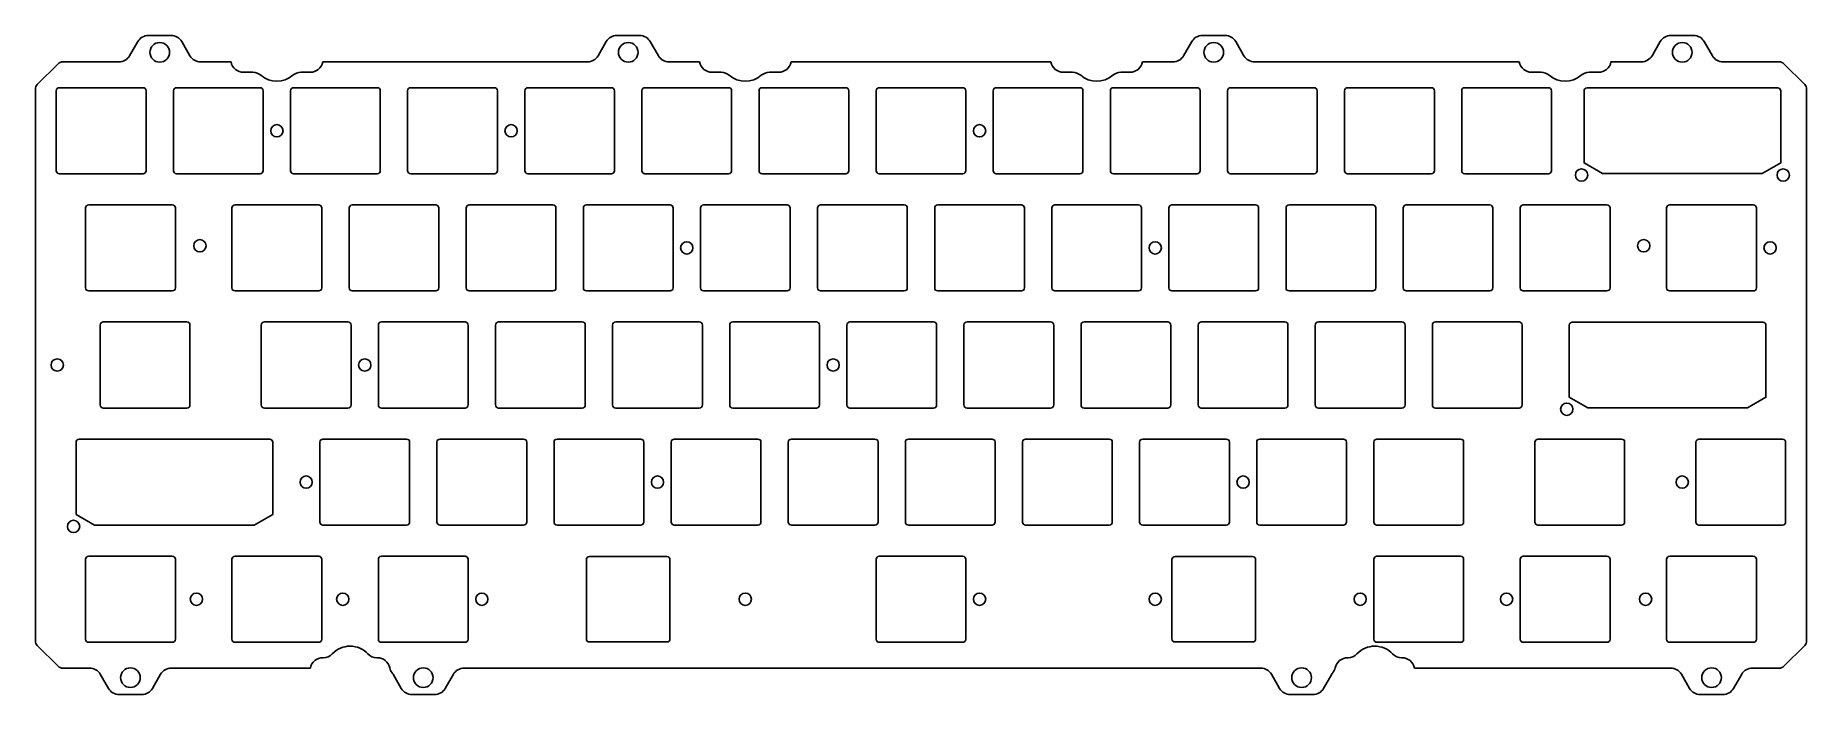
# Model space of a CAD drawing. Header units: millimetres. Extents: x -11 to 277, y -92 to 16.
import ezdxf

# ---------------------------------------------------------------- set-up
doc = ezdxf.new("R2010")
doc.units = ezdxf.units.MM
doc.layers.get('0').update_dxf_attribs({"linetype": 'CONTINUOUS'})
doc.layers.add('BLACK', color=7, linetype='CONTINUOUS')
doc.layers.add('Edge.Cuts', color=53, linetype='CONTINUOUS')

msp = doc.modelspace()

# ---------------------------------------------------------------- linework, layer by layer
for points in [[(241.2, 6.475), (241.2, -5.243), (244.2, -6.975), (270.2, -6.975), (273.2, -5.243), (273.2, 6.475, 0.4142135624), (272.7, 6.975), (241.7, 6.975, 0.4142123908)], [(254.6375, -12.55), (254.6375, -25.55, 0.4142123908), (255.1375, -26.05), (268.7375, -26.05, 0.4142135624), (269.2375, -25.55), (269.2375, -12.55, 0.4142135624), (268.7375, -12.05), (255.1375, -12.05, 0.4142123908)], [(238.79375, -31.625), (238.79375, -43.343), (241.79375, -45.075), (267.79375, -45.075), (270.79375, -43.343), (270.79375, -31.625, 0.4142135624), (270.29375, -31.125), (239.29375, -31.125, 0.4142123908)], [(-4.09375, -50.675), (-4.09375, -62.393), (-1.09375, -64.125), (24.90625, -64.125), (27.90625, -62.393), (27.90625, -50.675, 0.4142135624), (27.40625, -50.175), (-3.59375, -50.175, 0.4142123908)]]:
    msp.add_lwpolyline(points, format="xyb", close=True)
for centre in [(240.8, -7.2), (273.6, -7.2), (271.4625, -19.05), (238.39375, -45.3), (33.3375, -57.15), (-4.49375, -64.35)]:
    msp.add_circle(centre, 1)
at = {"layer": 'BLACK', "linetype": 'Continuous'}
for p, q in [((4.619745, 12.200004), (5.947648, 14.5)), ((7.6797, 15.5), (11.3703, 15.5)), ((13.102349, 14.499999), (14.43249, 12.196129)), ((80.819745, 12.200004), (82.147648, 14.5)), ((83.8797, 15.5), (87.5703, 15.5)), ((89.302349, 14.499999), (90.63249, 12.196129)), ((176.069739, 12.200008), (177.397641, 14.500004)), ((179.129699, 15.500013), (182.820299, 15.500014)), ((184.55567, 14.494258), (185.88342, 12.194528)), ((252.269747, 12.200045), (253.597632, 14.50001)), ((255.329699, 15.500035), (259.020299, 15.500036)), ((255.329699, 15.500019), (255.329699, 15.500035)), ((260.752346, 14.500036), (262.080274, 12.2)), ((-10.407109, 7.492891), (-6.992892, 10.907108)), ((-6.28579, 11.2), (2.887692, 11.2)), ((16.1623, 11.2), (21.113448, 11.2)), ((23.175, 9.5), (24.6704, 9.5)), ((32.4797, 9.499993), (32.4797, 9.5)), ((32.4797, 9.5), (33.975, 9.5)), ((36.036551, 11.2), (79.087692, 11.2)), ((92.3623, 11.2), (97.313448, 11.2)), ((99.375, 9.5), (100.8704, 9.5)), ((108.6797, 9.499993), (108.6797, 9.5)), ((108.6797, 9.5), (110.175, 9.5)), ((112.236551, 11.2), (154.463448, 11.2)), ((156.525, 9.5), (158.0204, 9.5)), ((165.8297, 9.499993), (165.8297, 9.5)), ((165.8297, 9.5), (167.325, 9.5)), ((169.386551, 11.2), (174.337683, 11.2)), ((187.6123, 11.2), (230.663448, 11.2)), ((232.725, 9.5), (234.2204, 9.5)), ((242.0297, 9.499993), (242.0297, 9.5)), ((242.0297, 9.5), (243.525, 9.5)), ((245.586551, 11.2), (250.543924, 11.2)), ((263.8123, 11.2), (272.9858, 11.2)), ((273.692893, 10.907107), (277.10705, 7.49295)), ((-10.7, -82.98579), (-10.7, 6.78579)), ((-7.3, 6.499999), (-7.3, -6.499999)), ((6.8, 7), (-6.799999, 7)), ((7.3, -6.5), (7.3, 6.5)), ((11.75, 6.5), (11.75, -6.5)), ((25.85, 7), (12.25, 7)), ((26.35, -6.5), (26.35, 6.5)), ((30.8, 6.5), (30.8, -6.5)), ((44.9, 7), (31.3, 7)), ((45.4, -6.5), (45.4, 6.5)), ((49.85, 6.5), (49.85, -6.5)), ((63.95, 7), (50.35, 7)), ((64.45, -6.5), (64.45, 6.5)), ((68.9, 6.5), (68.9, -6.5)), ((83, 7), (69.4, 7)), ((83.5, -6.5), (83.5, 6.5)), ((87.95, 6.5), (87.95, -6.5)), ((102.05, 7), (88.45, 7)), ((102.55, -6.5), (102.55, 6.5)), ((107, 6.5), (107, -6.5)), ((121.1, 7), (107.5, 7)), ((121.6, -6.5), (121.6, 6.5)), ((126.05, 6.5), (126.05, -6.5)), ((140.15, 7), (126.55, 7)), ((140.65, -6.5), (140.65, 6.5)), ((145.1, 6.5), (145.1, -6.5)), ((159.2, 7), (145.6, 7)), ((159.7, -6.5), (159.7, 6.5)), ((164.15, 6.5), (164.15, -6.5)), ((178.25, 7), (164.65, 7)), ((178.75, -6.5), (178.75, 6.5)), ((183.2, 6.5), (183.2, -6.5)), ((197.3, 7), (183.7, 7)), ((197.8, -6.5), (197.8, 6.5)), ((202.25, 6.5), (202.25, -6.5)), ((216.35, 7), (202.75, 7)), ((216.85, -6.5), (216.85, 6.5)), ((221.3, 6.5), (221.3, -6.5)), ((235.4, 7), (221.8, 7)), ((235.9, -6.5), (235.9, 6.5)), ((277.4, 6.785786), (277.4, -82.9858)), ((-6.799999, -7), (6.8, -7)), ((12.25, -7), (25.85, -7)), ((31.3, -7), (44.9, -7)), ((50.35, -7), (63.95, -7)), ((69.4, -7), (83, -7)), ((88.45, -7), (102.05, -7)), ((107.5, -7), (121.1, -7)), ((126.55, -7), (140.15, -7)), ((145.6, -7), (159.2, -7)), ((164.65, -7), (178.25, -7)), ((183.7, -7), (197.3, -7)), ((202.75, -7), (216.35, -7)), ((221.8, -7), (235.4, -7)), ((-2.5375, -12.550001), (-2.5375, -25.549999)), ((11.5625, -12.05), (-2.037499, -12.05)), ((12.0625, -25.55), (12.0625, -12.55)), ((12.0625, -25.55), (12.0625, -12.55)), ((21.275, -12.55), (21.275, -25.55)), ((35.375, -12.05), (21.775, -12.05)), ((35.875, -25.55), (35.875, -12.55)), ((40.325, -12.55), (40.325, -25.55)), ((54.425, -12.05), (40.825, -12.05)), ((54.925, -25.55), (54.925, -12.55)), ((59.375, -12.55), (59.375, -25.55)), ((73.475, -12.05), (59.875, -12.05)), ((73.975, -25.55), (73.975, -12.55)), ((78.425, -12.55), (78.425, -25.55)), ((92.525, -12.05), (78.925, -12.05)), ((93.025, -25.55), (93.025, -12.55)), ((97.475, -12.55), (97.475, -25.55)), ((111.575, -12.05), (97.975, -12.05)), ((112.075, -25.55), (112.075, -12.55)), ((116.525, -12.55), (116.525, -25.55)), ((130.625, -12.05), (117.025, -12.05)), ((131.125, -25.55), (131.125, -12.55)), ((135.575, -12.55), (135.575, -25.55)), ((149.675, -12.05), (136.075, -12.05)), ((150.175, -25.55), (150.175, -12.55)), ((154.625, -12.55), (154.625, -25.55)), ((168.725, -12.05), (155.125, -12.05)), ((169.225, -25.55), (169.225, -12.55)), ((173.675, -12.55), (173.675, -25.55)), ((187.775, -12.05), (174.175, -12.05)), ((188.275, -25.55), (188.275, -12.55)), ((192.725, -12.55), (192.725, -25.55)), ((206.825, -12.05), (193.225, -12.05)), ((207.325, -25.55), (207.325, -12.55)), ((211.775, -12.55), (211.775, -25.55)), ((225.875, -12.05), (212.275, -12.05)), ((226.375, -25.55), (226.375, -12.55)), ((230.825, -12.55), (230.825, -25.55)), ((244.925, -12.05), (231.325, -12.05)), ((245.425, -25.55), (245.425, -12.55)), ((-2.037499, -26.05), (11.5625, -26.05)), ((21.775, -26.05), (35.375, -26.05)), ((40.825, -26.05), (54.425, -26.05)), ((59.875, -26.05), (73.475, -26.05)), ((78.925, -26.05), (92.525, -26.05)), ((97.975, -26.05), (111.575, -26.05)), ((117.025, -26.05), (130.625, -26.05)), ((136.075, -26.05), (149.675, -26.05)), ((155.125, -26.05), (168.725, -26.05)), ((174.175, -26.05), (187.775, -26.05)), ((193.225, -26.05), (206.825, -26.05)), ((212.275, -26.05), (225.875, -26.05)), ((231.325, -26.05), (244.925, -26.05)), ((-0.15625, -31.6), (-0.15625, -44.6)), ((13.94375, -31.1), (0.343751, -31.1)), ((14.44375, -44.6), (14.44375, -31.6)), ((26.0375, -31.6), (26.0375, -44.6)), ((40.1375, -31.1), (26.5375, -31.1)), ((40.6375, -44.6), (40.6375, -31.6)), ((45.0875, -31.6), (45.0875, -44.6)), ((59.1875, -31.1), (45.5875, -31.1)), ((59.6875, -44.6), (59.6875, -31.6)), ((64.1375, -31.6), (64.1375, -44.6)), ((78.2375, -31.1), (64.6375, -31.1)), ((78.7375, -44.6), (78.7375, -31.6)), ((83.1875, -31.6), (83.1875, -44.6)), ((97.2875, -31.1), (83.6875, -31.1)), ((97.7875, -44.6), (97.7875, -31.6)), ((102.2375, -31.6), (102.2375, -44.6)), ((116.3375, -31.1), (102.7375, -31.1)), ((116.8375, -44.6), (116.8375, -31.6)), ((121.2875, -31.6), (121.2875, -44.6)), ((135.3875, -31.1), (121.7875, -31.1)), ((135.8875, -44.6), (135.8875, -31.6)), ((140.3375, -31.6), (140.3375, -44.6)), ((154.4375, -31.1), (140.8375, -31.1)), ((154.9375, -44.6), (154.9375, -31.6)), ((159.3875, -31.6), (159.3875, -44.6)), ((173.4875, -31.1), (159.8875, -31.1)), ((173.9875, -44.6), (173.9875, -31.6)), ((178.4375, -31.6), (178.4375, -44.6)), ((192.5375, -31.1), (178.9375, -31.1)), ((193.0375, -44.6), (193.0375, -31.6)), ((197.4875, -31.6), (197.4875, -44.6)), ((211.5875, -31.1), (197.9875, -31.1)), ((212.0875, -44.6), (212.0875, -31.6)), ((216.5375, -31.6), (216.5375, -44.6)), ((230.6375, -31.1), (217.0375, -31.1)), ((231.1375, -44.6), (231.1375, -31.6)), ((0.343751, -45.1), (13.94375, -45.1)), ((26.5375, -45.1), (40.1375, -45.1)), ((45.5875, -45.1), (59.1875, -45.1)), ((64.6375, -45.1), (78.2375, -45.1)), ((83.6875, -45.1), (97.2875, -45.1)), ((102.7375, -45.1), (116.3375, -45.1)), ((121.7875, -45.1), (135.3875, -45.1)), ((140.8375, -45.1), (154.4375, -45.1)), ((159.8875, -45.1), (173.4875, -45.1)), ((178.9375, -45.1), (192.5375, -45.1)), ((197.9875, -45.1), (211.5875, -45.1)), ((217.0375, -45.1), (230.6375, -45.1)), ((35.5625, -50.65), (35.5625, -63.65)), ((49.6625, -50.15), (36.0625, -50.15)), ((50.1625, -63.65), (50.1625, -50.65)), ((54.6125, -50.65), (54.6125, -63.65)), ((68.7125, -50.15), (55.1125, -50.15)), ((69.2125, -63.65), (69.2125, -50.65)), ((73.6625, -50.65), (73.6625, -63.65)), ((87.7625, -50.15), (74.1625, -50.15)), ((88.2625, -63.65), (88.2625, -50.65)), ((92.7125, -50.65), (92.7125, -63.65)), ((106.8125, -50.15), (93.2125, -50.15)), ((107.3125, -63.65), (107.3125, -50.65)), ((111.7625, -50.65), (111.7625, -63.65)), ((125.8625, -50.15), (112.2625, -50.15)), ((126.3625, -63.65), (126.3625, -50.65)), ((130.8125, -50.65), (130.8125, -63.65)), ((144.9125, -50.15), (131.3125, -50.15)), ((145.4125, -63.65), (145.4125, -50.65)), ((149.8625, -50.65), (149.8625, -63.65)), ((163.9625, -50.15), (150.3625, -50.15)), ((164.4625, -63.65), (164.4625, -50.65)), ((168.9125, -50.65), (168.9125, -63.65)), ((183.0125, -50.15), (169.4125, -50.15)), ((183.5125, -63.65), (183.5125, -50.65)), ((187.9625, -50.65), (187.9625, -63.65)), ((202.0625, -50.15), (188.4625, -50.15)), ((202.5625, -63.65), (202.5625, -50.65)), ((207.0125, -50.65), (207.0125, -63.65)), ((221.1125, -50.15), (207.5125, -50.15)), ((221.6125, -63.65), (221.6125, -50.65)), ((233.20625, -50.652003), (233.20625, -63.652051)), ((247.306162, -50.152051), (233.70625, -50.152051)), ((247.80625, -63.651903), (247.80625, -50.644041)), ((259.397462, -50.652003), (259.397462, -63.652003)), ((273.497462, -50.152003), (259.897462, -50.152003)), ((273.997462, -63.652003), (273.997462, -50.652003)), ((36.0625, -64.15), (49.6625, -64.15)), ((55.1125, -64.15), (68.7125, -64.15)), ((74.1625, -64.15), (87.7625, -64.15)), ((93.2125, -64.15), (106.8125, -64.15)), ((112.2625, -64.15), (125.8625, -64.15)), ((131.3125, -64.15), (144.9125, -64.15)), ((150.3625, -64.15), (163.9625, -64.15)), ((169.4125, -64.15), (183.0125, -64.15)), ((188.4625, -64.15), (202.0625, -64.15)), ((207.5125, -64.15), (221.1125, -64.15)), ((233.706262, -64.152051), (247.312407, -64.152051)), ((259.897462, -64.152003), (273.497462, -64.152003)), ((-6.992891, -87.107109), (-10.407108, -83.692892)), ((36.130184, -85.7), (36.0812, -85.7)), ((44.8813, -85.7), (44.8323, -85.7)), ((202.81772, -85.7), (202.761132, -85.7)), ((211.5688, -85.7), (211.5199, -85.7)), ((277.107107, -83.692893), (273.69295, -87.10705)), ((-1.874807, -87.4), (-6.28579, -87.4)), ((1.18515, -90.7), (-0.142756, -88.4)), ((9.667754, -88.400003), (8.33985, -90.7)), ((34.019698, -87.4), (11.399807, -87.4)), ((48.81015, -90.7), (47.482246, -88.400003)), ((57.292754, -88.400003), (55.96485, -90.7)), ((188.6251, -87.4), (59.024807, -87.4)), ((191.682178, -90.694789), (190.352316, -88.391402)), ((200.167749, -88.400028), (198.839841, -90.700035)), ((255.3002, -87.4), (213.630352, -87.4)), ((258.360184, -90.699981), (257.028199, -88.392917)), ((266.842755, -88.400004), (265.514835, -90.700032)), ((272.985786, -87.4), (268.574809, -87.4)), ((1.185149, -90.7), (1.18515, -90.7)), ((6.6078, -91.7), (2.9172, -91.7)), ((48.810149, -90.7), (48.81015, -90.7)), ((54.2328, -91.7), (50.5422, -91.7)), ((197.107901, -91.699976), (193.417201, -91.699977)), ((263.782901, -91.699963), (260.092201, -91.699964))]:
    msp.add_line(p, q, dxfattribs=at)
at = {"layer": 'BLACK'}
for centre, radius in [((9.524999, 12.75), 1.6), ((85.724999, 12.75), 1.6), ((180.974996, 12.750014), 1.6), ((257.174996, 12.750035), 1.6), ((28.575, 0), 1), ((66.675, 0), 1), ((142.875, 0), 1), ((16.04875, -18.7), 1), ((95.25, -19.05), 1), ((171.45, -19.05), 1), ((250.9012, -18.7), 1), ((-7.14375, -38.1), 1), ((42.8625, -38.1), 1), ((119.0625, -38.1), 1), ((90.4875, -57.15), 1), ((185.7375, -57.15), 1), ((257.175, -57.15), 1), ((4.7625, -88.95), 1.6), ((52.3875, -88.95), 1.6), ((195.262524, -88.949977), 1.6), ((261.937524, -88.949963), 1.6)]:
    msp.add_circle(centre, radius, dxfattribs=at)
for centre, radius, start, end in [((7.6797, 13.5), 2.000001, 90, 150.00001708), ((11.3703, 13.5), 2, 30.00000108, 90), ((83.8797, 13.5), 2.000001, 90, 150.00001708), ((87.5703, 13.5), 2, 30.00000108, 90), ((179.1297, 13.5), 2.000009, 90.00002865, 150.00001811), ((182.8203, 13.5), 2.000014, 29.80999923, 90.00002865), ((255.3297, 13.5), 2.00002, 90.00002865, 149.99999817), ((259.0203, 13.5001), 1.999936, 29.99848101, 90.00002865), ((2.8877, 13.2), 1.999993, 269.99977082, 330.00001605), ((16.1623, 13.2), 2, 210.12813605, 270), ((79.0877, 13.2), 1.999993, 269.99977082, 330.00001605), ((92.3623, 13.2), 2, 210.12813605, 270), ((174.3377, 13.2), 1.999986, 269.99951299, 330.00002935), ((187.6123, 13.2), 2, 210.181178, 270), ((250.5376, 13.2001), 2.000111, 270.18115959, 330.00001332), ((263.8123, 13.1999), 1.9999, 209.99787429, 270), ((-6.285789, 10.200006), 0.999994, 90.0000573, 135.00004051), ((23.175, 11.6), 2.1, 190.98057965, 270), ((24.6704, 7.5002), 1.9998, 49.39717332, 90), ((28.575, 12.055634), 3.999999, 229.40009898, 310.59990102), ((32.4797, 7.4999), 2.000117, 90, 130.59940862), ((33.975, 11.6), 2.099998, 270, 349.01941515), ((99.375, 11.6), 2.1, 190.98057965, 270), ((100.8704, 7.5002), 1.9998, 49.39717332, 90), ((104.775, 12.055634), 3.999999, 229.40009898, 310.59990102), ((108.6797, 7.4999), 2.000117, 90, 130.59940862), ((110.175, 11.6), 2.099998, 270, 349.01941515), ((156.525, 11.6), 2.1, 190.98057965, 270), ((158.0204, 7.5002), 1.9998, 49.39717332, 90), ((161.925, 12.055634), 3.999999, 229.40009898, 310.59990102), ((165.8297, 7.4999), 2.000117, 90, 130.59940862), ((167.325, 11.6), 2.099998, 270, 349.01941515), ((232.725, 11.6), 2.1, 190.98057965, 270), ((234.2204, 7.5002), 1.9998, 49.39717332, 90), ((238.125, 12.055634), 3.999999, 229.40009898, 310.59990102), ((242.0297, 7.4999), 2.000117, 90, 130.59940862), ((243.525, 11.6), 2.099998, 270, 349.01941515), ((272.9858, 10.2001), 0.9999, 44.9965155, 90), ((-9.700006, 6.785789), 0.999994, 135.00004051, 179.9999427), ((-6.799999, 6.499999), 0.500001, 90, 180), ((6.8, 6.5), 0.5, 0, 90), ((12.25, 6.5), 0.5, 90, 180), ((25.85, 6.5), 0.5, 0, 90), ((31.3, 6.5), 0.5, 90, 180), ((44.9, 6.5), 0.5, 0, 90), ((50.35, 6.5), 0.5, 90, 180), ((63.95, 6.5), 0.5, 0, 90), ((69.4, 6.5), 0.5, 90, 180), ((83, 6.5), 0.5, 0, 90), ((88.45, 6.5), 0.5, 90, 180), ((102.05, 6.5), 0.5, 0, 90), ((107.5, 6.5), 0.5, 90, 180), ((121.1, 6.5), 0.5, 0, 90), ((126.55, 6.5), 0.5, 90, 180), ((140.15, 6.5), 0.5, 0, 90), ((145.6, 6.5), 0.5, 90, 180), ((159.2, 6.5), 0.5, 0, 90), ((164.65, 6.5), 0.5, 90, 180), ((178.25, 6.5), 0.5, 0, 90), ((183.7, 6.5), 0.5, 90, 180), ((197.3, 6.5), 0.5, 0, 90), ((202.75, 6.5), 0.5, 90, 180), ((216.35, 6.5), 0.5, 0, 90), ((221.8, 6.5), 0.5, 90, 180), ((235.4, 6.5), 0.5, 0, 90), ((276.3999, 6.7858), 1.000061, 359.99919794, 45), ((-6.799999, -6.499999), 0.500001, 180, 270), ((6.8, -6.5), 0.5, 270, 0), ((12.25, -6.5), 0.5, 180, 270), ((25.85, -6.5), 0.5, 270, 0), ((31.3, -6.5), 0.5, 180, 270), ((44.9, -6.5), 0.5, 270, 0), ((50.35, -6.5), 0.5, 180, 270), ((63.95, -6.5), 0.5, 270, 0), ((69.4, -6.5), 0.5, 180, 270), ((83, -6.5), 0.5, 270, 0), ((88.45, -6.5), 0.5, 180, 270), ((102.05, -6.5), 0.5, 270, 0), ((107.5, -6.5), 0.5, 180, 270), ((121.1, -6.5), 0.5, 270, 0), ((126.55, -6.5), 0.5, 180, 270), ((140.15, -6.5), 0.5, 270, 0), ((145.6, -6.5), 0.5, 180, 270), ((159.2, -6.5), 0.5, 270, 0), ((164.65, -6.5), 0.5, 180, 270), ((178.25, -6.5), 0.5, 270, 0), ((183.7, -6.5), 0.5, 180, 270), ((197.3, -6.5), 0.5, 270, 0), ((202.75, -6.5), 0.5, 180, 270), ((216.35, -6.5), 0.5, 270, 0), ((221.8, -6.5), 0.5, 180, 270), ((235.4, -6.5), 0.5, 270, 0), ((-2.037499, -12.550001), 0.500001, 90, 180), ((11.5625, -12.55), 0.5, 0, 90), ((21.775, -12.55), 0.5, 90, 180), ((35.375, -12.55), 0.5, 0, 90), ((40.825, -12.55), 0.5, 90, 180), ((54.425, -12.55), 0.5, 0, 90), ((59.875, -12.55), 0.5, 90, 180), ((73.475, -12.55), 0.5, 0, 90), ((78.925, -12.55), 0.5, 90, 180), ((92.525, -12.55), 0.5, 0, 90), ((97.975, -12.55), 0.5, 90, 180), ((111.575, -12.55), 0.5, 0, 90), ((117.025, -12.55), 0.5, 90, 180), ((130.625, -12.55), 0.5, 0, 90), ((136.075, -12.55), 0.5, 90, 180), ((149.675, -12.55), 0.5, 0, 90), ((155.125, -12.55), 0.5, 90, 180), ((168.725, -12.55), 0.5, 0, 90), ((174.175, -12.55), 0.5, 90, 180), ((187.775, -12.55), 0.5, 0, 90), ((193.225, -12.55), 0.5, 90, 180), ((206.825, -12.55), 0.5, 0, 90), ((212.275, -12.55), 0.5, 90, 180), ((225.875, -12.55), 0.5, 0, 90), ((231.325, -12.55), 0.5, 90, 180), ((244.925, -12.55), 0.5, 0, 90), ((-2.037499, -25.549999), 0.500001, 180, 270), ((11.5625, -25.55), 0.5, 270, 0), ((21.775, -25.55), 0.5, 180, 270), ((35.375, -25.55), 0.5, 270, 0), ((40.825, -25.55), 0.5, 180, 270), ((54.425, -25.55), 0.5, 270, 0), ((59.875, -25.55), 0.5, 180, 270), ((73.475, -25.55), 0.5, 270, 0), ((78.925, -25.55), 0.5, 180, 270), ((92.525, -25.55), 0.5, 270, 0), ((97.975, -25.55), 0.5, 180, 270), ((111.575, -25.55), 0.5, 270, 0), ((117.025, -25.55), 0.5, 180, 270), ((130.625, -25.55), 0.5, 270, 0), ((136.075, -25.55), 0.5, 180, 270), ((149.675, -25.55), 0.5, 270, 0), ((155.125, -25.55), 0.5, 180, 270), ((168.725, -25.55), 0.5, 270, 0), ((174.175, -25.55), 0.5, 180, 270), ((187.775, -25.55), 0.5, 270, 0), ((193.225, -25.55), 0.5, 180, 270), ((206.825, -25.55), 0.5, 270, 0), ((212.275, -25.55), 0.5, 180, 270), ((225.875, -25.55), 0.5, 270, 0), ((231.325, -25.55), 0.5, 180, 270), ((244.925, -25.55), 0.5, 270, 0), ((0.343751, -31.600001), 0.500001, 90, 179.99988541), ((13.94375, -31.6), 0.5, 0, 90), ((26.5375, -31.6), 0.5, 90, 180), ((40.1375, -31.6), 0.5, 0, 90), ((45.5875, -31.6), 0.5, 90, 180), ((59.1875, -31.6), 0.5, 0, 90), ((64.6375, -31.6), 0.5, 90, 180), ((78.2375, -31.6), 0.5, 0, 90), ((83.6875, -31.6), 0.5, 90, 180), ((97.2875, -31.6), 0.5, 0, 90), ((102.7375, -31.6), 0.5, 90, 180), ((116.3375, -31.6), 0.5, 0, 90), ((121.7875, -31.6), 0.5, 90, 180), ((135.3875, -31.6), 0.5, 0, 90), ((140.8375, -31.6), 0.5, 90, 180), ((154.4375, -31.6), 0.5, 0, 90), ((159.8875, -31.6), 0.5, 90, 180), ((173.4875, -31.6), 0.5, 0, 90), ((178.9375, -31.6), 0.5, 90, 180), ((192.5375, -31.6), 0.5, 0, 90), ((197.9875, -31.6), 0.5, 90, 180), ((211.5875, -31.6), 0.5, 0, 90), ((217.0375, -31.6), 0.5, 90, 180), ((230.6375, -31.6), 0.5, 0, 90), ((0.343751, -44.599999), 0.500001, 180.00011459, 270), ((13.94375, -44.6), 0.5, 270, 0), ((26.5375, -44.6), 0.5, 180, 270), ((40.1375, -44.6), 0.5, 270, 0), ((45.5875, -44.6), 0.5, 180, 270), ((59.1875, -44.6), 0.5, 270, 0), ((64.6375, -44.6), 0.5, 180, 270), ((78.2375, -44.6), 0.5, 270, 0), ((83.6875, -44.6), 0.5, 180, 270), ((97.2875, -44.6), 0.5, 270, 0), ((102.7375, -44.6), 0.5, 180, 270), ((116.3375, -44.6), 0.5, 270, 0), ((121.7875, -44.6), 0.5, 180, 270), ((135.3875, -44.6), 0.5, 270, 0), ((140.8375, -44.6), 0.5, 180, 270), ((154.4375, -44.6), 0.5, 270, 0), ((159.8875, -44.6), 0.5, 180, 270), ((173.4875, -44.6), 0.5, 270, 0), ((178.9375, -44.6), 0.5, 180, 270), ((192.5375, -44.6), 0.5, 270, 0), ((197.9875, -44.6), 0.5, 180, 270), ((211.5875, -44.6), 0.5, 270, 0), ((217.0375, -44.6), 0.5, 180, 270), ((230.6375, -44.6), 0.5, 270, 0), ((36.0625, -50.65), 0.5, 90, 180), ((49.6625, -50.65), 0.5, 0, 90), ((55.1125, -50.65), 0.5, 90, 180), ((68.7125, -50.65), 0.5, 0, 90), ((74.1625, -50.65), 0.5, 90, 180), ((87.7625, -50.65), 0.5, 0, 90), ((93.2125, -50.65), 0.5, 90, 180), ((106.8125, -50.65), 0.5, 0, 90), ((112.2625, -50.65), 0.5, 90, 180), ((125.8625, -50.65), 0.5, 0, 90), ((131.3125, -50.65), 0.5, 90, 180), ((144.9125, -50.65), 0.5, 0, 90), ((150.3625, -50.65), 0.5, 90, 180), ((163.9625, -50.65), 0.5, 0, 90), ((169.4125, -50.65), 0.5, 90, 180), ((183.0125, -50.65), 0.5, 0, 90), ((188.4625, -50.65), 0.5, 90, 180), ((202.0625, -50.65), 0.5, 0, 90), ((207.5125, -50.65), 0.5, 90, 180), ((221.1125, -50.65), 0.5, 0, 90), ((233.706162, -50.652003), 0.499912, 89.98991497, 180), ((247.306162, -50.652203), 0.500152, 0.9350487, 90), ((259.897462, -50.652003), 0.5, 90, 180), ((273.497462, -50.652003), 0.5, 0, 90), ((36.0625, -63.65), 0.5, 180, 270), ((49.6625, -63.65), 0.5, 270, 0), ((55.1125, -63.65), 0.5, 180, 270), ((68.7125, -63.65), 0.5, 270, 0), ((74.1625, -63.65), 0.5, 180, 270), ((87.7625, -63.65), 0.5, 270, 0), ((93.2125, -63.65), 0.5, 180, 270), ((106.8125, -63.65), 0.5, 270, 0), ((112.2625, -63.65), 0.5, 180, 270), ((125.8625, -63.65), 0.5, 270, 0), ((131.3125, -63.65), 0.5, 180, 270), ((144.9125, -63.65), 0.5, 270, 0), ((150.3625, -63.65), 0.5, 180, 270), ((163.9625, -63.65), 0.5, 270, 0), ((169.4125, -63.65), 0.5, 180, 270), ((183.0125, -63.65), 0.5, 270, 0), ((188.4625, -63.65), 0.5, 180, 270), ((202.0625, -63.65), 0.5, 270, 0), ((207.5125, -63.65), 0.5, 180, 270), ((221.1125, -63.65), 0.5, 270, 0), ((233.706262, -63.652103), 0.499948, 179.99404138, 270), ((247.306062, -63.651903), 0.500188, 270.7268293, 0), ((259.897462, -63.652003), 0.5, 180, 270), ((273.497462, -63.652003), 0.5, 270, 0), ((-9.700006, -82.985789), 0.999994, 180.0000573, 225.00004051), ((276.4001, -82.9858), 0.9999, 314.9965155, 0), ((36.0812, -87.79994), 2.099939, 90, 169.02076759), ((36.1302, -83.7), 1.999988, 269.99954163, 316.48329909), ((40.48125, -87.831371), 4, 43.51636504, 136.48363496), ((44.8323, -83.7001), 1.9999, 223.51462336, 270), ((44.8813, -87.7999), 2.0999, 12.46442525, 90), ((202.7688, -87.8), 2.100014, 90.20921052, 167.53261876), ((202.8177, -83.7), 2.000015, 270.00057296, 316.48400922), ((207.168786, -87.831371), 4, 43.51636504, 136.48363496), ((211.5199, -83.6998), 2.0002, 223.51959314, 270), ((211.5688, -87.8), 2.1, 10.98057965, 90), ((-6.285789, -86.400006), 0.999994, 225.00004051, 269.9999427), ((-1.874807, -89.4), 2, 29.99999724, 90), ((11.3998, -89.4), 1.999994, 89.99979946, 150.00000557), ((48.8846, -86.9149), 2.000028, 192.46714412, 218.40895109), ((45.7502, -89.4), 1.999995, 29.99999443, 38.40912586), ((59.0248, -89.4), 1.999994, 89.99979946, 150.00000557), ((188.6251, -89.4002), 2.0002, 30.28749726, 90), ((201.9001, -89.4002), 2.000346, 141.59070929, 150.00003265), ((198.7655, -86.9149), 1.999963, 321.59028374, 347.53316234), ((255.3002, -89.4002), 2.0002, 30.23871044, 90), ((268.5748, -89.4), 1.999993, 89.99974217, 150.00001605), ((272.9858, -86.3999), 1.000061, 269.99919794, 315), ((2.9172, -89.7), 2, 209.99999724, 270), ((6.6078, -89.7), 1.999999, 270, 329.99998843), ((50.5422, -89.7), 2, 209.99999724, 270), ((54.2328, -89.7), 1.999999, 270, 329.99998843), ((193.4172, -89.7), 1.999977, 209.82815467, 270.00002865), ((197.1079, -89.7001), 1.999872, 270.00002865, 330.00003976), ((260.0922, -89.7), 1.999964, 210.0000272, 270.00002865), ((263.7829, -89.7001), 1.999866, 270.00002865, 330.00002825)]:
    msp.add_arc(centre, radius, start, end, dxfattribs=at)
at = {"layer": 'Edge.Cuts', "linetype": 'CONTINUOUS'}
for p, q in [((-2.5375, -69.700001), (-2.5375, -82.699999)), ((11.5625, -69.2), (-2.037499, -69.2)), ((12.0625, -82.7), (12.0625, -69.7)), ((21.275, -69.7), (21.275, -82.7)), ((35.375, -69.2), (21.775, -69.2)), ((35.875, -82.7), (35.875, -69.7)), ((45.0875, -69.7), (45.0875, -82.7)), ((59.1875, -69.2), (45.5875, -69.2)), ((59.6875, -82.7), (59.6875, -69.7)), ((78.9184, -82.65), (78.9184, -69.75)), ((79.4184, -69.25), (92.0184, -69.25)), ((92.5184, -69.75), (92.5184, -82.65)), ((126.05, -69.7), (126.05, -82.7)), ((140.15, -69.2), (126.55, -69.2)), ((140.65, -82.7), (140.65, -69.7)), ((174.175, -82.65), (174.175, -69.75)), ((174.675, -69.25), (187.275, -69.25)), ((187.775, -69.75), (187.775, -82.65)), ((207.0125, -69.7), (207.0125, -82.7)), ((221.1125, -69.2), (207.5125, -69.2)), ((221.6125, -82.7), (221.6125, -69.7)), ((230.825, -69.7), (230.825, -82.7)), ((244.925, -69.2), (231.325, -69.2)), ((245.425, -82.7), (245.425, -69.7)), ((254.6375, -69.7), (254.6375, -82.7)), ((268.7375, -69.2), (255.1375, -69.2)), ((269.2375, -82.7), (269.2375, -69.7)), ((-2.037499, -83.2), (11.5625, -83.2)), ((21.775, -83.2), (35.375, -83.2)), ((45.5875, -83.2), (59.1875, -83.2)), ((92.0184, -83.15), (79.4184, -83.15)), ((126.55, -83.2), (140.15, -83.2)), ((187.275, -83.15), (174.675, -83.15)), ((207.5125, -83.2), (221.1125, -83.2)), ((231.325, -83.2), (244.925, -83.2)), ((255.1375, -83.2), (268.7375, -83.2))]:
    msp.add_line(p, q, dxfattribs=at)
at = {"layer": 'Edge.Cuts'}
for centre in [(15.478125, -76.2), (39.290625, -76.2), (61.9125, -76.2), (104.775, -76.2), (142.875, -76.2), (171.45, -76.2), (204.7875, -76.2), (228.6, -76.2), (251.221875, -76.2)]:
    msp.add_circle(centre, 1, dxfattribs=at)
for centre, radius, start, end in [((-2.037478, -69.700041), 0.500022, 90.00240623, 179.99541654), ((11.562522, -69.700041), 0.500041, 0.00469846, 90.00252081), ((21.775022, -69.700041), 0.500022, 90.00252081, 179.99530195), ((35.375022, -69.700041), 0.500041, 0.00469846, 90.00252081), ((45.587522, -69.700041), 0.500022, 90.00252081, 179.99530195), ((59.187522, -69.700041), 0.500041, 0.00469846, 90.00252081), ((79.418401, -69.750001), 0.500001, 90.00011459, 179.99988541), ((92.018399, -69.750001), 0.500001, 0.00011459, 89.99988541), ((126.550022, -69.700041), 0.500022, 90.00252081, 179.99530195), ((140.150022, -69.700041), 0.500041, 0.00469846, 90.00252081), ((174.675, -69.75), 0.5, 90, 180), ((187.275, -69.75), 0.5, 0, 90), ((207.512522, -69.700041), 0.500022, 90.00252081, 179.99530195), ((221.112522, -69.700041), 0.500041, 0.00469846, 90.00252081), ((231.325022, -69.700041), 0.500022, 90.00252081, 179.99530195), ((244.925022, -69.700041), 0.500041, 0.00469846, 90.00252081), ((255.137522, -69.700041), 0.500022, 90.00252081, 179.99530195), ((268.737522, -69.700041), 0.500041, 0.00469846, 90.00252081), ((-2.037478, -82.700041), 0.499959, -180.00481263, -90.00240662), ((11.562522, -82.700041), 0.499978, -90.00252122, 0.00469846), ((21.775022, -82.700041), 0.499959, -180.00469805, -90.00252122), ((35.375022, -82.700041), 0.499978, -90.00252122, 0.00469846), ((45.587522, -82.700041), 0.499959, -180.00469805, -90.00252122), ((59.187522, -82.700041), 0.499978, -90.00252122, 0.00469846), ((79.418401, -82.649999), 0.500001, -179.99988541, -90.00011459), ((92.018399, -82.649999), 0.500001, -89.99988541, -0.00011459), ((126.550022, -82.700041), 0.499959, -180.00469805, -90.00252122), ((140.150022, -82.700041), 0.499978, -90.00252122, 0.00469846), ((174.675, -82.65), 0.5, -180, -90), ((187.275, -82.65), 0.5, -90, 0), ((207.512522, -82.700041), 0.499959, -180.00469805, -90.00252122), ((221.112522, -82.700041), 0.499978, -90.00252122, 0.00469846), ((231.325022, -82.700041), 0.499959, -180.00469805, -90.00252122), ((244.925022, -82.700041), 0.499978, -90.00252122, 0.00469846), ((255.137522, -82.700041), 0.499959, -180.00469805, -90.00252122), ((268.737522, -82.700041), 0.499978, -90.00252122, 0.00469846)]:
    msp.add_arc(centre, radius, start, end, dxfattribs=at)

doc.saveas('drawing.dxf')
